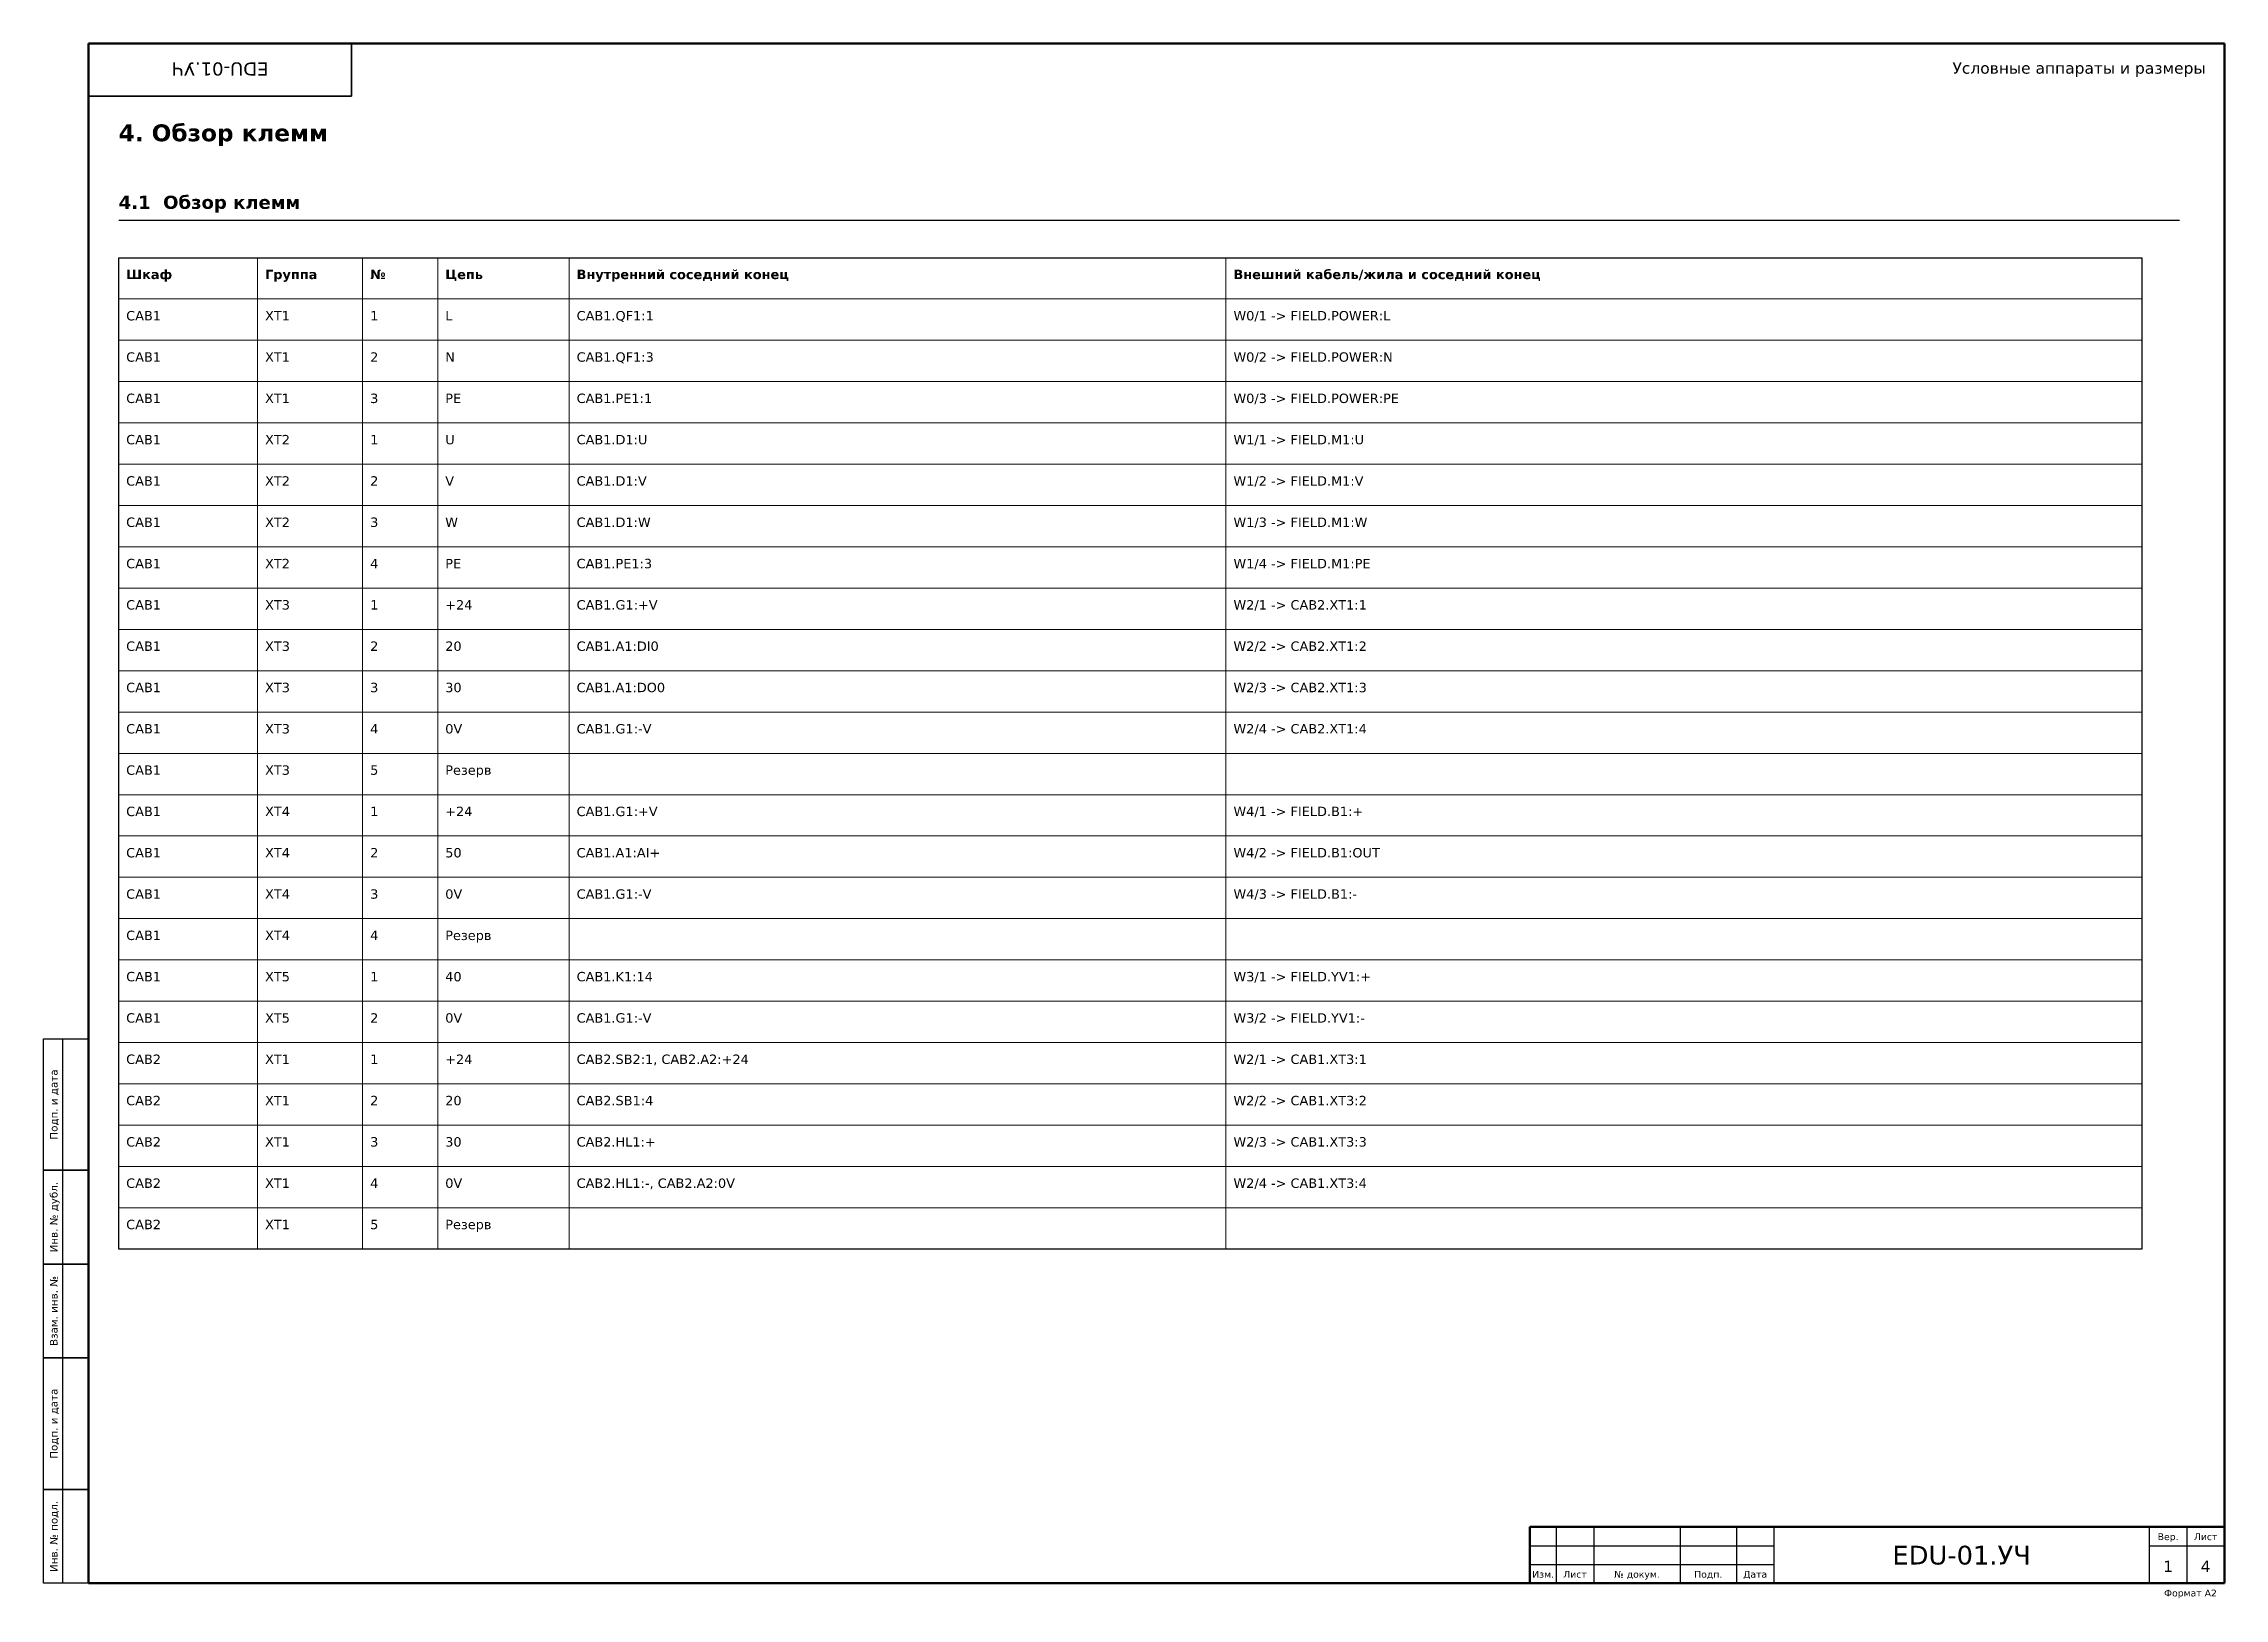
# Model space of a CAD drawing. Header units: millimetres. Extents: x 8 to 589, y 1 to 415.
import ezdxf
from ezdxf.enums import TextEntityAlignment as Align

# ---------------------------------------------------------------- set-up
doc = ezdxf.new("R2010")
doc.units = ezdxf.units.MM
for name, color, linetype in [('FRAME', 7, 'Continuous'), ('NOTES', 7, 'Continuous'), ('TEXT', 7, 'Continuous')]:
    doc.layers.add(name, color=color, linetype=linetype)
doc.styles.add('F', font='DejaVuSans.ttf')
doc.styles.add('FB', font='DejaVuSans-Bold.ttf')

msp = doc.modelspace()

# ---------------------------------------------------------------- linework, layer by layer
at = {"layer": 'FRAME', "lineweight": 50}
for p, q in [((20, 415), (589, 415)), ((20, 5), (20, 415)), ((589, 415), (589, 5)), ((404, 20), (589, 20)), ((404, 5), (404, 20)), ((589, 20), (589, 5)), ((589, 5), (20, 5)), ((589, 5), (404, 5))]:
    msp.add_line(p, q, dxfattribs=at)
at = {"layer": 'FRAME', "lineweight": 35}
for p, q in [((20, 415), (90, 415)), ((20, 401), (20, 415)), ((90, 415), (90, 401)), ((90, 401), (20, 401))]:
    msp.add_line(p, q, dxfattribs=at)
at = {"layer": 'FRAME', "lineweight": 25}
for p, q in [((8, 150), (20, 150)), ((8, 115), (8, 150)), ((13, 150), (13, 115)), ((20, 150), (20, 115)), ((8, 115), (20, 115)), ((8, 90), (8, 115)), ((20, 115), (8, 115)), ((13, 115), (13, 90)), ((20, 115), (20, 90)), ((8, 90), (20, 90)), ((8, 65), (8, 90)), ((20, 90), (8, 90)), ((13, 90), (13, 65)), ((20, 90), (20, 65)), ((8, 65), (20, 65)), ((8, 30), (8, 65)), ((20, 65), (8, 65)), ((13, 65), (13, 30)), ((20, 65), (20, 30)), ((8, 30), (20, 30)), ((8, 5), (8, 30)), ((20, 30), (8, 30)), ((13, 30), (13, 5)), ((20, 30), (20, 5)), ((411, 20), (411, 5)), ((421, 20), (421, 5)), ((444, 20), (444, 5)), ((459, 20), (459, 5)), ((469, 20), (469, 5)), ((569, 20), (569, 5)), ((579, 20), (579, 5)), ((404, 15), (469, 15)), ((569, 15), (589, 15)), ((404, 10), (469, 10)), ((20, 5), (8, 5))]:
    msp.add_line(p, q, dxfattribs=at)
at = {"layer": 'NOTES', "lineweight": 25}
msp.add_line((28, 368), (577, 368), dxfattribs=at)
at = {"layer": 'NOTES', "lineweight": 30}
for p, q in [((28, 358), (567, 358)), ((28, 94), (28, 358)), ((567, 358), (567, 94)), ((567, 94), (28, 94))]:
    msp.add_line(p, q, dxfattribs=at)
at = {"layer": 'NOTES', "lineweight": 20}
for p, q in [((65, 358), (65, 94)), ((93, 358), (93, 94)), ((113, 358), (113, 94)), ((148, 358), (148, 94)), ((323, 358), (323, 94)), ((28, 347), (567, 347)), ((28, 336), (567, 336)), ((28, 325), (567, 325)), ((28, 314), (567, 314)), ((28, 303), (567, 303)), ((28, 292), (567, 292)), ((28, 281), (567, 281)), ((28, 270), (567, 270)), ((28, 259), (567, 259)), ((28, 248), (567, 248)), ((28, 237), (567, 237)), ((28, 226), (567, 226)), ((28, 215), (567, 215)), ((28, 204), (567, 204)), ((28, 193), (567, 193)), ((28, 182), (567, 182)), ((28, 171), (567, 171)), ((28, 160), (567, 160)), ((28, 149), (567, 149)), ((28, 138), (567, 138)), ((28, 127), (567, 127)), ((28, 116), (567, 116)), ((28, 105), (567, 105))]:
    msp.add_line(p, q, dxfattribs=at)

# ---------------------------------------------------------------- texts
at = {"layer": 'FRAME', "style": 'F'}
for s, height, rotation, p in [('EDU-01.УЧ', 3.5, 180, (55, 410)), ('Подп. и дата', 2, 90, (11.7, 132.5)), ('Инв. № дубл.', 2, 90, (11.7, 102.5)), ('Взам. инв. №', 2, 90, (11.7, 77.5)), ('Подп. и дата', 2, 90, (11.7, 47.5)), ('Инв. № подл.', 2, 90, (11.7, 17.5))]:
    msp.add_text(s, height=height, rotation=rotation, dxfattribs=at).set_placement(p, align=Align.CENTER)
for s, height, p in [('Вер.', 1.8, (574, 16.5)), ('Лист', 1.8, (584, 16.5)), ('EDU-01.УЧ', 5, (519, 10)), ('Изм.', 1.8, (407.5, 6.5)), ('Лист', 1.8, (416, 6.5)), ('№ докум.', 1.8, (432.5, 6.5)), ('Подп.', 1.8, (451.5, 6.5)), ('Дата', 1.8, (464, 6.5)), ('1', 3, (574, 8)), ('4', 3, (584, 8))]:
    msp.add_text(s, height=height, dxfattribs=at).set_placement(p, align=Align.CENTER)
msp.add_text('Формат A2', height=1.8, dxfattribs=at).set_placement((587, 1.5), align=Align.RIGHT)
at = {"layer": 'TEXT', "style": 'F'}
msp.add_text('Условные аппараты и размеры', height=3, dxfattribs=at).set_placement((584, 407), align=Align.RIGHT)
at = {"layer": 'TEXT'}
for s, height, style, p in [('4. Обзор клемм', 4.5, 'FB', (28, 389)), ('4.1  Обзор клемм', 3.5, 'FB', (28, 371)), ('Шкаф', 2.5, 'FB', (30, 352.3)), ('Группа', 2.5, 'FB', (67, 352.3)), ('№', 2.5, 'FB', (95, 352.3)), ('Цепь', 2.5, 'FB', (115, 352.3)), ('Внутренний соседний конец', 2.5, 'FB', (150, 352.3)), ('Внешний кабель/жила и соседний конец', 2.5, 'FB', (325, 352.3)), ('CAB1', 2.5, 'F', (30, 341.3)), ('XT1', 2.5, 'F', (67, 341.3)), ('1', 2.5, 'F', (95, 341.3)), ('L', 2.5, 'F', (115, 341.3)), ('CAB1.QF1:1', 2.5, 'F', (150, 341.3)), ('W0/1 -> FIELD.POWER:L', 2.5, 'F', (325, 341.3)), ('CAB1', 2.5, 'F', (30, 330.3)), ('XT1', 2.5, 'F', (67, 330.3)), ('2', 2.5, 'F', (95, 330.3)), ('N', 2.5, 'F', (115, 330.3)), ('CAB1.QF1:3', 2.5, 'F', (150, 330.3)), ('W0/2 -> FIELD.POWER:N', 2.5, 'F', (325, 330.3)), ('CAB1', 2.5, 'F', (30, 319.3)), ('XT1', 2.5, 'F', (67, 319.3)), ('3', 2.5, 'F', (95, 319.3)), ('PE', 2.5, 'F', (115, 319.3)), ('CAB1.PE1:1', 2.5, 'F', (150, 319.3)), ('W0/3 -> FIELD.POWER:PE', 2.5, 'F', (325, 319.3)), ('CAB1', 2.5, 'F', (30, 308.3)), ('XT2', 2.5, 'F', (67, 308.3)), ('1', 2.5, 'F', (95, 308.3)), ('U', 2.5, 'F', (115, 308.3)), ('CAB1.D1:U', 2.5, 'F', (150, 308.3)), ('W1/1 -> FIELD.M1:U', 2.5, 'F', (325, 308.3)), ('CAB1', 2.5, 'F', (30, 297.3)), ('XT2', 2.5, 'F', (67, 297.3)), ('2', 2.5, 'F', (95, 297.3)), ('V', 2.5, 'F', (115, 297.3)), ('CAB1.D1:V', 2.5, 'F', (150, 297.3)), ('W1/2 -> FIELD.M1:V', 2.5, 'F', (325, 297.3)), ('CAB1', 2.5, 'F', (30, 286.3)), ('XT2', 2.5, 'F', (67, 286.3)), ('3', 2.5, 'F', (95, 286.3)), ('W', 2.5, 'F', (115, 286.3)), ('CAB1.D1:W', 2.5, 'F', (150, 286.3)), ('W1/3 -> FIELD.M1:W', 2.5, 'F', (325, 286.3)), ('CAB1', 2.5, 'F', (30, 275.3)), ('XT2', 2.5, 'F', (67, 275.3)), ('4', 2.5, 'F', (95, 275.3)), ('PE', 2.5, 'F', (115, 275.3)), ('CAB1.PE1:3', 2.5, 'F', (150, 275.3)), ('W1/4 -> FIELD.M1:PE', 2.5, 'F', (325, 275.3)), ('CAB1', 2.5, 'F', (30, 264.3)), ('XT3', 2.5, 'F', (67, 264.3)), ('1', 2.5, 'F', (95, 264.3)), ('+24', 2.5, 'F', (115, 264.3)), ('CAB1.G1:+V', 2.5, 'F', (150, 264.3)), ('W2/1 -> CAB2.XT1:1', 2.5, 'F', (325, 264.3)), ('CAB1', 2.5, 'F', (30, 253.3)), ('XT3', 2.5, 'F', (67, 253.3)), ('2', 2.5, 'F', (95, 253.3)), ('20', 2.5, 'F', (115, 253.3)), ('CAB1.A1:DI0', 2.5, 'F', (150, 253.3)), ('W2/2 -> CAB2.XT1:2', 2.5, 'F', (325, 253.3)), ('CAB1', 2.5, 'F', (30, 242.3)), ('XT3', 2.5, 'F', (67, 242.3)), ('3', 2.5, 'F', (95, 242.3)), ('30', 2.5, 'F', (115, 242.3)), ('CAB1.A1:DO0', 2.5, 'F', (150, 242.3)), ('W2/3 -> CAB2.XT1:3', 2.5, 'F', (325, 242.3)), ('CAB1', 2.5, 'F', (30, 231.3)), ('XT3', 2.5, 'F', (67, 231.3)), ('4', 2.5, 'F', (95, 231.3)), ('0V', 2.5, 'F', (115, 231.3)), ('CAB1.G1:-V', 2.5, 'F', (150, 231.3)), ('W2/4 -> CAB2.XT1:4', 2.5, 'F', (325, 231.3)), ('CAB1', 2.5, 'F', (30, 220.3)), ('XT3', 2.5, 'F', (67, 220.3)), ('5', 2.5, 'F', (95, 220.3)), ('Резерв', 2.5, 'F', (115, 220.3)), ('CAB1', 2.5, 'F', (30, 209.3)), ('XT4', 2.5, 'F', (67, 209.3)), ('1', 2.5, 'F', (95, 209.3)), ('+24', 2.5, 'F', (115, 209.3)), ('CAB1.G1:+V', 2.5, 'F', (150, 209.3)), ('W4/1 -> FIELD.B1:+', 2.5, 'F', (325, 209.3)), ('CAB1', 2.5, 'F', (30, 198.3)), ('XT4', 2.5, 'F', (67, 198.3)), ('2', 2.5, 'F', (95, 198.3)), ('50', 2.5, 'F', (115, 198.3)), ('CAB1.A1:AI+', 2.5, 'F', (150, 198.3)), ('W4/2 -> FIELD.B1:OUT', 2.5, 'F', (325, 198.3)), ('CAB1', 2.5, 'F', (30, 187.3)), ('XT4', 2.5, 'F', (67, 187.3)), ('3', 2.5, 'F', (95, 187.3)), ('0V', 2.5, 'F', (115, 187.3)), ('CAB1.G1:-V', 2.5, 'F', (150, 187.3)), ('W4/3 -> FIELD.B1:-', 2.5, 'F', (325, 187.3)), ('CAB1', 2.5, 'F', (30, 176.3)), ('XT4', 2.5, 'F', (67, 176.3)), ('4', 2.5, 'F', (95, 176.3)), ('Резерв', 2.5, 'F', (115, 176.3)), ('CAB1', 2.5, 'F', (30, 165.3)), ('XT5', 2.5, 'F', (67, 165.3)), ('1', 2.5, 'F', (95, 165.3)), ('40', 2.5, 'F', (115, 165.3)), ('CAB1.K1:14', 2.5, 'F', (150, 165.3)), ('W3/1 -> FIELD.YV1:+', 2.5, 'F', (325, 165.3)), ('CAB1', 2.5, 'F', (30, 154.3)), ('XT5', 2.5, 'F', (67, 154.3)), ('2', 2.5, 'F', (95, 154.3)), ('0V', 2.5, 'F', (115, 154.3)), ('CAB1.G1:-V', 2.5, 'F', (150, 154.3)), ('W3/2 -> FIELD.YV1:-', 2.5, 'F', (325, 154.3)), ('CAB2', 2.5, 'F', (30, 143.3)), ('XT1', 2.5, 'F', (67, 143.3)), ('1', 2.5, 'F', (95, 143.3)), ('+24', 2.5, 'F', (115, 143.3)), ('CAB2.SB2:1, CAB2.A2:+24', 2.5, 'F', (150, 143.3)), ('W2/1 -> CAB1.XT3:1', 2.5, 'F', (325, 143.3)), ('CAB2', 2.5, 'F', (30, 132.3)), ('XT1', 2.5, 'F', (67, 132.3)), ('2', 2.5, 'F', (95, 132.3)), ('20', 2.5, 'F', (115, 132.3)), ('CAB2.SB1:4', 2.5, 'F', (150, 132.3)), ('W2/2 -> CAB1.XT3:2', 2.5, 'F', (325, 132.3)), ('CAB2', 2.5, 'F', (30, 121.3)), ('XT1', 2.5, 'F', (67, 121.3)), ('3', 2.5, 'F', (95, 121.3)), ('30', 2.5, 'F', (115, 121.3)), ('CAB2.HL1:+', 2.5, 'F', (150, 121.3)), ('W2/3 -> CAB1.XT3:3', 2.5, 'F', (325, 121.3)), ('CAB2', 2.5, 'F', (30, 110.3)), ('XT1', 2.5, 'F', (67, 110.3)), ('4', 2.5, 'F', (95, 110.3)), ('0V', 2.5, 'F', (115, 110.3)), ('CAB2.HL1:-, CAB2.A2:0V', 2.5, 'F', (150, 110.3)), ('W2/4 -> CAB1.XT3:4', 2.5, 'F', (325, 110.3)), ('CAB2', 2.5, 'F', (30, 99.3)), ('XT1', 2.5, 'F', (67, 99.3)), ('5', 2.5, 'F', (95, 99.3)), ('Резерв', 2.5, 'F', (115, 99.3))]:
    msp.add_text(s, height=height, dxfattribs=dict(at, style=style)).set_placement(p)

doc.saveas('drawing.dxf')
